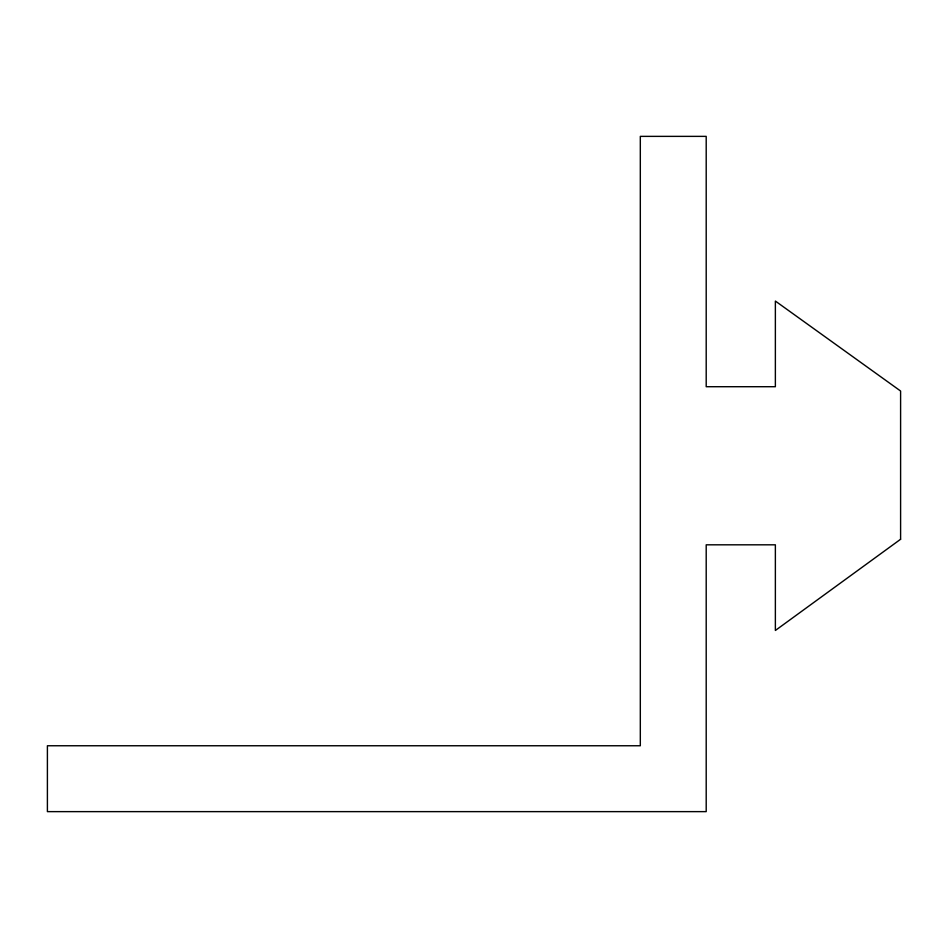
<?xml version="1.0" encoding="UTF-8"?>
<svg xmlns="http://www.w3.org/2000/svg" width="948" height="948" viewBox="0 0 948 948"><rect width="100%" height="100%" fill="white"/><g stroke="black" fill="none" stroke-linecap="round" stroke-linejoin="round"><path stroke-width="1.42" d="M900.6 539.258L775.369 630.467L775.369 544.816L706.201 544.816L706.201 811.63L47.4 811.63L47.4 745.756L640.315 745.756L640.315 136.37L706.201 136.37L706.201 386.713L775.369 386.713L775.369 301.061L900.6 391.026L900.6 539.258"/></g></svg>
